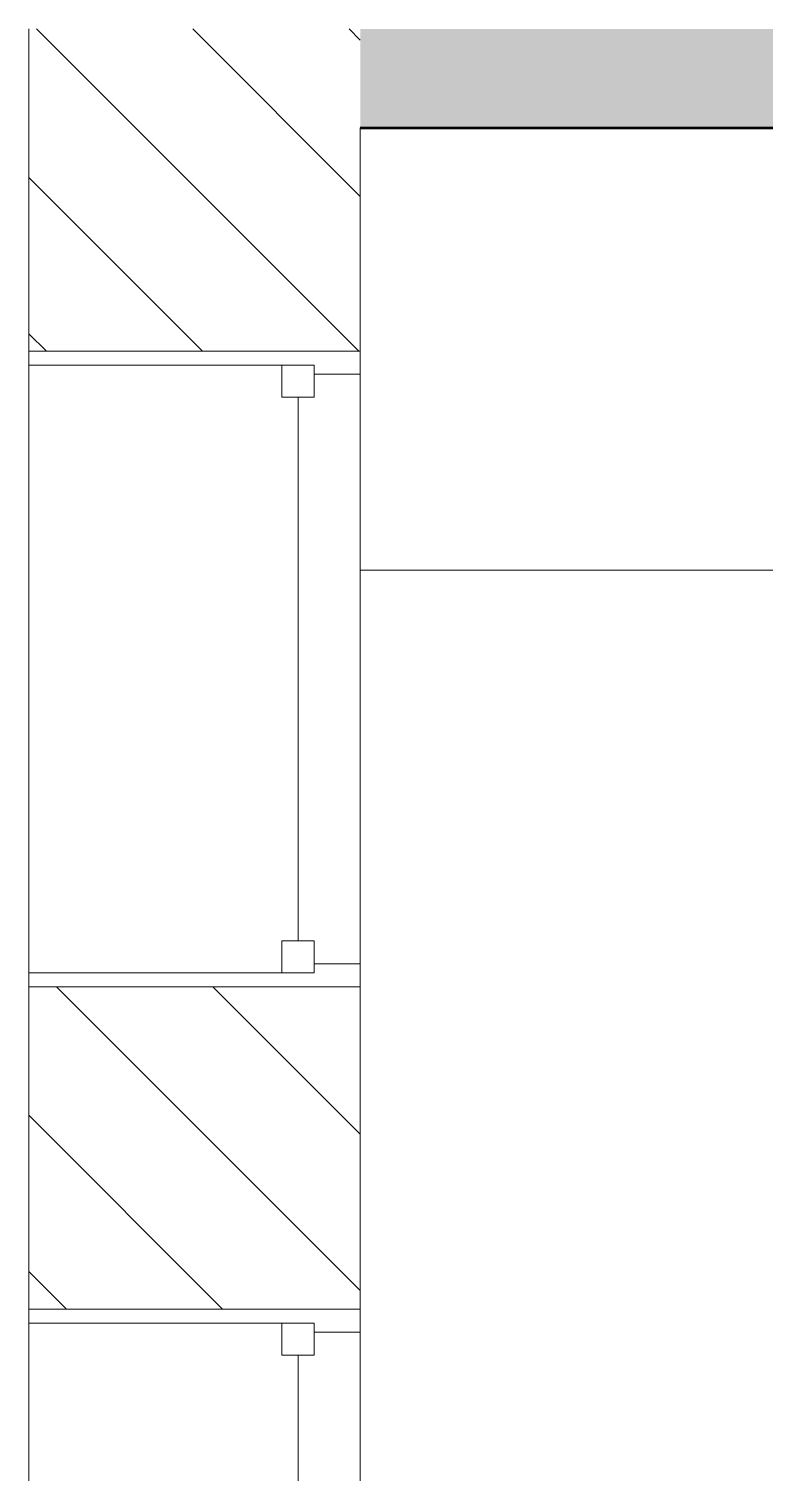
# Model space of a CAD drawing. Header units: inches. Extents: x -1205 to 1409, y -1117 to 895.
# Drawn here: x -705.6 to -665.7, y -781.7 to -703.4 of the extents above; entities that cross this region are included whole.
import ezdxf

# ---------------------------------------------------------------- set-up
doc = ezdxf.new("R2010")
doc.units = ezdxf.units.IN
doc.header["$MEASUREMENT"] = 0
for name, color, linetype, lineweight in [('A-GLAZ', 151, 'Continuous', 13), ('A-WALL', 113, 'Continuous', 13), ('A-WALL-PATT', 111, 'Continuous', 13), ('I-FURN', 30, 'Continuous', 9), ('I-WALL', 2, 'Continuous', 13)]:
    doc.layers.add(name, color=color, linetype=linetype, lineweight=lineweight)

# ---------------------------------------------------------------- blocks, each defined once
blk = doc.blocks.new('Double Hung - 68_ x 103_-992009-8TH FLOOR TELECOM PLAN')
at = {"layer": 'A-GLAZ', "color": 133, "lineweight": 20}
for p, q in [((-34.25, 9), (-33.5, 9)), ((-33.5, -6.5), (-33.5, 9)), ((33.5, -6.5), (33.5, 9)), ((34.25, 9), (33.5, 9)), ((-33.5, -4.75), (-33.5, -6.5)), ((-33.5, -4.75), (-31.75, -4.75)), ((-31.75, -4.75), (-31.75, -6.5)), ((31.75, -4.75), (31.75, -6.5)), ((33.5, -4.75), (31.75, -4.75)), ((33.5, -4.75), (33.5, -6.5)), ((-31.75, -5.625), (31.75, -5.625)), ((-33.5, -6.5), (-31.75, -6.5)), ((-33.5, -6.5), (-33, -6.5)), ((-33, -9), (-33, -6.5)), ((33.5, -6.5), (31.75, -6.5)), ((33, -6.5), (33.5, -6.5)), ((33, -6.5), (33, -9)), ((-33, -9), (-34.25, -9)), ((33, -9), (34.25, -9))]:
    blk.add_line(p, q, dxfattribs=at)
blk = doc.blocks.new('Double Hung - 34_ x 103_-992110-8TH FLOOR TELECOM PLAN')
at = {"layer": 'A-GLAZ', "color": 133, "lineweight": 20}
for p, q in [((-17.25, 9), (-16.5, 9)), ((-16.5, -6.5), (-16.5, 9)), ((16.5, -6.5), (16.5, 9)), ((17.25, 9), (16.5, 9)), ((-16.5, -4.75), (-16.5, -6.5)), ((-16.5, -4.75), (-14.75, -4.75)), ((-14.75, -4.75), (-14.75, -6.5)), ((14.75, -4.75), (14.75, -6.5)), ((16.5, -4.75), (14.75, -4.75)), ((16.5, -4.75), (16.5, -6.5)), ((-14.75, -5.625), (14.75, -5.625)), ((-16.5, -6.5), (-14.75, -6.5)), ((-16.5, -6.5), (-16, -6.5)), ((-16, -9), (-16, -6.5)), ((16.5, -6.5), (14.75, -6.5)), ((16, -6.5), (16.5, -6.5)), ((16, -6.5), (16, -9)), ((-16, -9), (-17.25, -9)), ((16, -9), (17.25, -9))]:
    blk.add_line(p, q, dxfattribs=at)
blk = doc.blocks.new('Desk - 72_ x 24_-4409794-8TH FLOOR TELECOM PLAN')
at = {"layer": 'I-FURN', "color": 53}
for p, q in [((66, 3), (66, 27)), ((-6, 3), (66, 3))]:
    blk.add_line(p, q, dxfattribs=at)
blk = doc.blocks.new('18433_1 - AEO NY - CENTRAL_rvt-1-8TH FLOOR TELECOM PLAN')
at = {"layer": 'A-WALL-PATT', "lineweight": 9}
h = blk.add_hatch(dxfattribs=at)
h.set_pattern_fill('FP_1', color=53, style=0, pattern_type=2)
h.set_pattern_definition([(135, (0, 0), (-4.24264, -4.24264), [])])
h.paths.add_polyline_path([(-705.602, -1042.119), (-687.602, -1042.119), (-687.602, -979.369), (-705.602, -979.369), (-705.602, -1030.633)], flags=0)
h.paths.add_polyline_path([(-687.602, -910.869), (-687.602, -893.369), (-705.602, -893.369), (-705.602, -910.869)], flags=0)
h.paths.add_polyline_path([(-705.602, -858.869), (-687.602, -858.869), (-687.602, -841.369), (-705.602, -841.369)], flags=0)
h.paths.add_polyline_path([(-705.602, -772.869), (-687.602, -772.869), (-687.602, -755.369), (-705.602, -755.369)], flags=0)
h.paths.add_polyline_path([(-687.602, -720.869), (-687.602, -703.369), (-705.602, -703.369), (-705.602, -720.869), (-705.336, -720.869)], flags=0)
h.paths.add_polyline_path([(-705.602, -634.869), (-687.602, -634.869), (-687.602, -555.619), (-705.602, -555.619)], flags=0)
at = {"layer": 'A-WALL-PATT'}
blk.add_hatch(color=253, dxfattribs=at).paths.add_polyline_path([(-572.745, -708.744), (-520.102, -708.744), (-520.102, -703.369), (-687.602, -703.369), (-687.602, -708.744), (-616.942, -708.744)], flags=0)
at = {"layer": 'A-WALL', "color": 133, "lineweight": 20}
for p, q in [((-705.602, -703.369), (-705.602, -720.869)), ((-687.602, -720.869), (-687.602, -708.744)), ((-705.602, -720.869), (-687.602, -720.869)), ((-705.602, -755.369), (-705.602, -772.869)), ((-687.602, -755.369), (-705.602, -755.369)), ((-687.602, -772.869), (-687.602, -755.369)), ((-705.602, -772.869), (-687.602, -772.869))]:
    blk.add_line(p, q, dxfattribs=at)
at = {"layer": 'A-WALL', "color": 53, "lineweight": 9}
for p, q in [((-705.602, -755.369), (-705.602, -720.869)), ((-687.602, -720.869), (-687.602, -755.369)), ((-705.602, -841.369), (-705.602, -772.869)), ((-687.602, -772.869), (-687.602, -841.369))]:
    blk.add_line(p, q, dxfattribs=at)
at = {"layer": 'I-WALL', "color": 213, "lineweight": 50}
blk.add_line((-687.602, -708.744), (-520.102, -708.744), dxfattribs=at)
at = {"color": 53, "lineweight": 9}
blk.add_blockref('Desk - 72_ x 24_-4409794-8TH FLOOR TELECOM PLAN', (-681.602, -735.744), dxfattribs=at)
at = {"color": 53, "lineweight": 9, "rotation": 89.99999999999991}
for name, p in [('Double Hung - 34_ x 103_-992110-8TH FLOOR TELECOM PLAN', (-696.602, -738.119)), ('Double Hung - 68_ x 103_-992009-8TH FLOOR TELECOM PLAN', (-696.602, -807.119))]:
    blk.add_blockref(name, p, dxfattribs=at)

msp = doc.modelspace()

# ---------------------------------------------------------------- block references
at = {"lineweight": 5}
msp.add_blockref('18433_1 - AEO NY - CENTRAL_rvt-1-8TH FLOOR TELECOM PLAN', (0, 0), dxfattribs=at)

doc.saveas('drawing.dxf')
